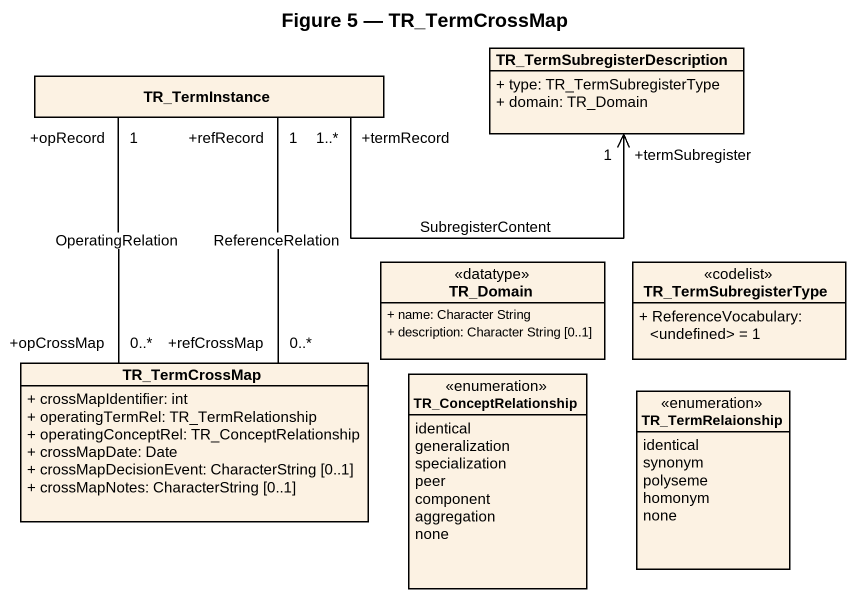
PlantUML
@startuml
title Figure 5 — TR_TermCrossMap
hide circle
hide empty members
skinparam classAttributeIconSize 0
class "TR_TermSubregisterDescription" as TR_TermSubregisterDescriptio {
  + type: TR_TermSubregisterType
  + domain: TR_Domain
}
class TR_TermInstance
class TR_Domain <<datatype>> {
  + name: Character String
  + description: Character String [0..1]
}
class TR_TermSubregisterType <<codelist>> {
  + ReferenceVocabulary: <undefined> = 1
}
class TR_TermCrossMap {
  + crossMapIdentifier: int
  + operatingTermRel: TR_TermRelationship
  + operatingConceptRel: TR_ConceptRelationship
  + crossMapDate: Date
  + crossMapDecisionEvent: CharacterString [0..1]
  + crossMapNotes: CharacterString [0..1]
}
enum TR_ConceptRelationship {
  identical
  generalization
  specialization
  peer
  component
  aggregation
  none
}
enum TR_TermRelaionship {
  identical
  synonym
  polyseme
  homonym
  none
}
TR_TermInstance "+termRecord\n1..*" -right-> "+termSubregister\n1" TR_TermSubregisterDescriptio : SubregisterContent
TR_TermCrossMap "+refCrossMap\n0..*" -up- "+refRecord\n1" TR_TermInstance : ReferenceRelation
TR_TermCrossMap "+opCrossMap\n0..*" -up- "+opRecord\n1" TR_TermInstance : OperatingRelation
@enduml
